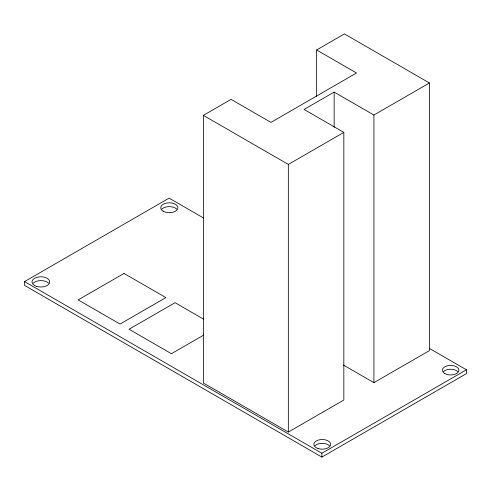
<?xml version="1.0" encoding="UTF-8"?>
<svg xmlns="http://www.w3.org/2000/svg" width="491" height="491" viewBox="0 0 491 491"><rect width="100%" height="100%" fill="white"/><g stroke="black" fill="none" stroke-linecap="round" stroke-linejoin="round"><path stroke-width="0.74" d="M343.43 365.065L373.909 382.661L429.41 350.617L429.41 82.985L373.909 115.029L334.15 92.075L304.07 109.444L343.829 132.392L343.829 400.03L288.34 432.062L203.366 382.998L203.366 115.367L231.089 99.36L270.964 122.382L356.515 72.987L316.64 49.965L316.64 96.745M316.64 49.965L344.43 33.922L429.41 82.985M429.281 348.334L466.45 369.791L466.45 373.614L321.887 457.078L24.55 285.412L24.55 281.589L169.113 198.125L203.624 218.053M203.366 115.367L288.34 164.43L343.829 132.392M203.636 335.126L171.439 353.716L129.053 329.246L175.048 302.689L203.526 319.132M24.55 281.589L321.887 453.254L466.45 369.791M373.909 115.029L373.909 382.661M334.15 92.075L334.15 127.347M321.887 453.254L321.887 457.078M288.34 164.43L288.34 432.062M33.198 283.16A8.856 5.113 0 0 1 48.541 283.16M161.87 209.092A8.58 4.953 0 0 1 176.729 209.092M314.958 445.736A8.402 4.849 0 0 1 329.504 445.736M443.483 371.619A8.292 4.787 0 0 1 457.839 371.619M124.014 273.432L78.167 299.903L120.037 324.072L165.884 297.607L124.014 273.432M163.233 211.247A8.58 4.953 0 0 0 177.582 209.025A8.58 4.953 0 0 0 167.081 202.961A8.58 4.953 0 0 0 163.233 211.247M36.438 286.321A8.856 5.113 0 0 0 49.726 281.889A8.856 5.113 0 0 0 36.438 277.464A8.856 5.113 0 0 0 36.438 286.321M444.803 373.571A8.292 4.787 0 0 0 458.668 371.423A8.292 4.787 0 0 0 448.516 365.562A8.292 4.787 0 0 0 444.803 373.571M318.033 448.535A8.402 4.849 0 0 0 330.633 444.337A8.402 4.849 0 0 0 318.033 440.139A8.402 4.849 0 0 0 318.033 448.535"/></g></svg>
